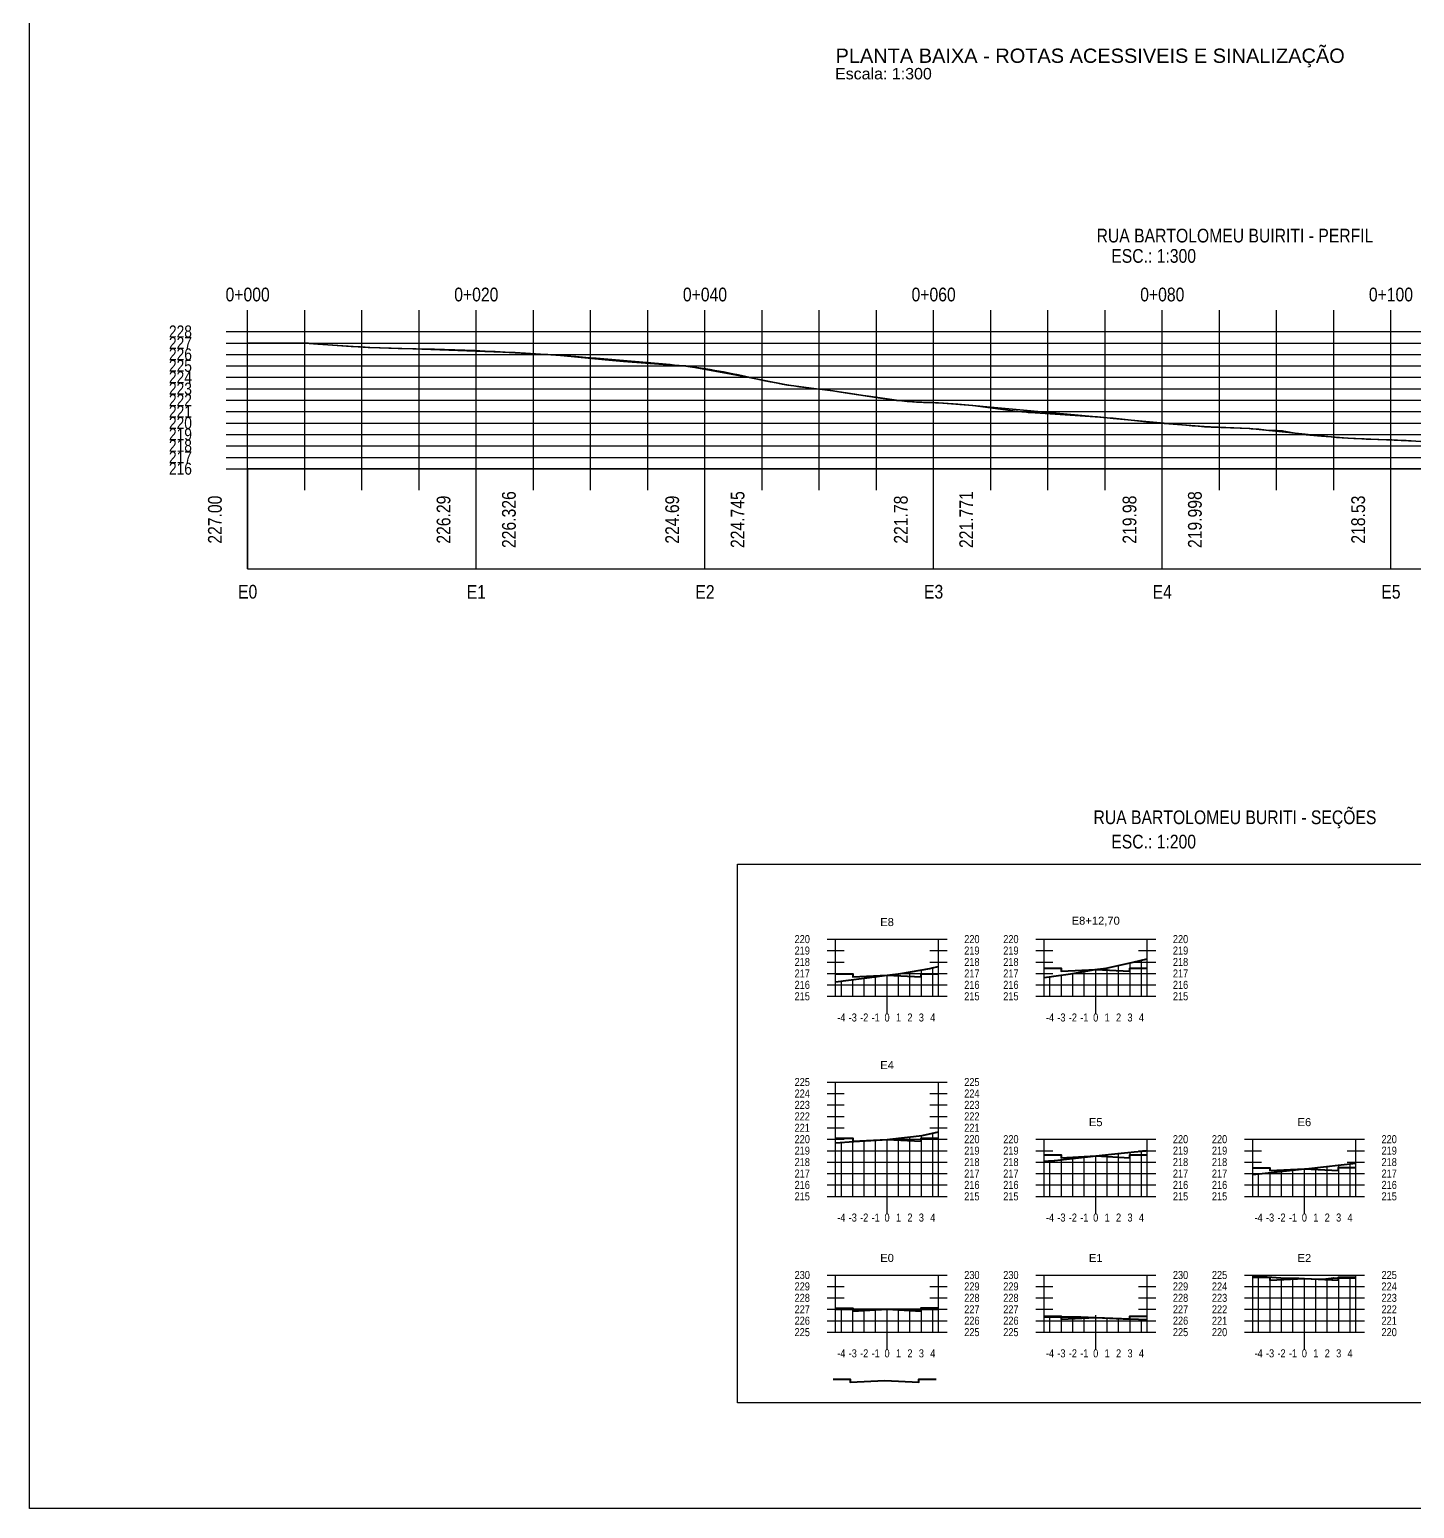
# Model space of a CAD drawing. Header units: feet. Extents: x 203667 to 205527, y 9204857 to 9205156.
# Drawn here: x 204715 to 204836.1, y 9204864 to 9204993.4 of the extents above; entities that cross this region are included whole.
import ezdxf

# ---------------------------------------------------------------- set-up
doc = ezdxf.new("R2010")
doc.units = ezdxf.units.FT
doc.header["$LTSCALE"] = 0.3
doc.header["$MEASUREMENT"] = 0
for name, color, linetype, lineweight in [('C-ROAD-PROF', 1, 'Continuous', 35), ('Cotas Acessibilidade', 5, 'Continuous', 25), ('Cotas Calçadas', 7, 'Continuous', 25)]:
    doc.layers.add(name, color=color, linetype=linetype, lineweight=lineweight)
for name, color, linetype in [('C-ROAD-PROF-GRID-MAJR', 8, 'Continuous'), ('C-ROAD-PROF-GRID-MINR', 8, 'Continuous'), ('C-ROAD-PROF-TEXT', 7, 'Continuous'), ('C-ROAD-PROF-TICK', 7, 'Continuous'), ('C-ROAD-PROF-TITL', 7, 'Continuous'), ('C-ROAD-PROF-TTLB', 5, 'Continuous'), ('C-ROAD-SCTN-GRID', 7, 'Continuous'), ('C-ROAD-SCTN-TEXT', 7, 'Continuous'), ('C-ROAD-SCTN-TICK', 7, 'Continuous'), ('C-ROAD-SCTN-TITL', 92, 'Continuous'), ('C1-HM-CURVA_MESTRA', 5, 'Continuous')]:
    doc.layers.add(name, color=color, linetype=linetype)
doc.styles.add('Roman', font='arial.ttf', dxfattribs={"height": 2})
doc.styles.add('TARCISIO', font='swissci.ttf')

msp = doc.modelspace()

# ---------------------------------------------------------------- linework, layer by layer
at = {"layer": 'C-ROAD-PROF', "color": 5, "linetype": 'Continuous', "lineweight": 35, "flags": 128}
msp.add_lwpolyline([(204734.057, 9204965.975), (204739.033, 9204965.977), (204739.062, 9204965.976), (204740.644, 9204965.849), (204741.467, 9204965.786), (204742.289, 9204965.728), (204743.111, 9204965.676), (204743.933, 9204965.63), (204744.755, 9204965.589), (204745.577, 9204965.555), (204746.4, 9204965.525), (204747.222, 9204965.502), (204750.405, 9204965.422), (204751.288, 9204965.398), (204752.171, 9204965.37), (204753.054, 9204965.34), (204753.937, 9204965.306), (204754.82, 9204965.269), (204755.703, 9204965.228), (204756.586, 9204965.184), (204757.469, 9204965.137), (204758.352, 9204965.086), (204759.235, 9204965.032), (204760.118, 9204964.975), (204761.001, 9204964.914), (204761.884, 9204964.85), (204762.767, 9204964.782), (204763.65, 9204964.712), (204764.533, 9204964.638), (204771.007, 9204964.082), (204771.397, 9204964.047), (204771.787, 9204964.008), (204772.177, 9204963.967), (204772.567, 9204963.922), (204772.957, 9204963.874), (204773.346, 9204963.822), (204773.736, 9204963.767), (204774.126, 9204963.709), (204774.516, 9204963.648), (204774.906, 9204963.583), (204775.296, 9204963.515), (204775.686, 9204963.444), (204776.076, 9204963.369), (204776.466, 9204963.291), (204776.856, 9204963.21), (204777.246, 9204963.126), (204778.771, 9204962.789), (204779.28, 9204962.679), (204779.789, 9204962.576), (204780.298, 9204962.479), (204780.808, 9204962.388), (204781.317, 9204962.302), (204781.826, 9204962.223), (204782.335, 9204962.15), (204782.844, 9204962.083), (204785.262, 9204961.779), (204785.601, 9204961.734), (204785.94, 9204961.684), (204789.42, 9204961.147), (204789.887, 9204961.078), (204790.354, 9204961.016), (204790.821, 9204960.96), (204791.288, 9204960.912), (204791.755, 9204960.869), (204792.222, 9204960.834), (204792.689, 9204960.805), (204793.157, 9204960.782), (204794.491, 9204960.728), (204794.911, 9204960.708), (204795.332, 9204960.683), (204795.752, 9204960.653), (204796.173, 9204960.617), (204809.233, 9204959.431), (204809.752, 9204959.382), (204816.124, 9204958.777), (204816.663, 9204958.729), (204817.202, 9204958.689), (204817.741, 9204958.655), (204818.281, 9204958.629), (204821.669, 9204958.489), (204821.678, 9204958.488), (204828.831, 9204957.766), (204829.192, 9204957.732), (204829.553, 9204957.704), (204829.913, 9204957.68), (204830.274, 9204957.662), (204834.326, 9204957.491), (204834.959, 9204957.462), (204835.591, 9204957.429), (204836.223, 9204957.392)], dxfattribs=at)
at = {"layer": 'C-ROAD-PROF', "color": 1, "linetype": 'Continuous', "lineweight": 35, "flags": 128}
msp.add_lwpolyline([(204734.057, 9204965.975), (204734.585, 9204965.975), (204735.873, 9204965.975), (204736.873, 9204965.975), (204736.981, 9204965.975), (204737.06, 9204965.975), (204737.173, 9204965.975), (204737.696, 9204965.975), (204738.518, 9204965.975), (204738.846, 9204965.975), (204738.981, 9204965.975), (204739.446, 9204965.938), (204740.183, 9204965.882), (204744.599, 9204965.595), (204744.722, 9204965.592), (204748.506, 9204965.461), (204756.368, 9204965.18), (204756.406, 9204965.179), (204758.497, 9204965.065), (204760.116, 9204964.975), (204760.187, 9204964.975), (204760.198, 9204964.975), (204760.24, 9204964.975), (204760.285, 9204964.975), (204760.289, 9204964.975), (204760.319, 9204964.974), (204760.584, 9204964.947), (204760.656, 9204964.941), (204760.767, 9204964.931), (204761.743, 9204964.84), (204765.342, 9204964.499), (204766.918, 9204964.354), (204770.4, 9204964.104), (204771.066, 9204964.054), (204772.075, 9204963.975), (204772.396, 9204963.965), (204773.174, 9204963.83), (204777.786, 9204962.975), (204781.053, 9204962.343), (204781.407, 9204962.291), (204783.78, 9204961.975), (204784.351, 9204961.903), (204785.232, 9204961.785), (204786.183, 9204961.654), (204786.403, 9204961.621), (204787.163, 9204961.502), (204787.895, 9204961.393), (204788.367, 9204961.32), (204790.814, 9204960.975), (204791.498, 9204960.885), (204792.347, 9204960.817), (204792.553, 9204960.809), (204793.028, 9204960.795), (204793.22, 9204960.786), (204793.967, 9204960.758), (204794.212, 9204960.746), (204794.491, 9204960.728), (204797.483, 9204960.505), (204801.411, 9204959.981), (204801.462, 9204959.975), (204801.466, 9204959.975), (204801.758, 9204959.952), (204802.173, 9204959.915), (204802.313, 9204959.906), (204802.515, 9204959.889), (204808.201, 9204959.521), (204808.405, 9204959.504), (204809.234, 9204959.428), (204809.765, 9204959.388), (204813.209, 9204959.034), (204813.474, 9204959.018), (204813.84, 9204958.975), (204818.087, 9204958.639), (204818.215, 9204958.63), (204818.34, 9204958.621), (204821.729, 9204958.489), (204821.821, 9204958.482), (204822.494, 9204958.427), (204823.369, 9204958.335), (204823.483, 9204958.327), (204824.112, 9204958.309), (204824.546, 9204958.296), (204826.278, 9204957.975), (204827.988, 9204957.828), (204828.386, 9204957.793), (204828.868, 9204957.756), (204829.309, 9204957.723), (204830.804, 9204957.629), (204831.525, 9204957.595), (204831.723, 9204957.587), (204831.877, 9204957.574), (204833.945, 9204957.517), (204834.141, 9204957.504), (204835.123, 9204957.46), (204835.394, 9204957.448), (204837.104, 9204957.33)], dxfattribs=at)
at = {"layer": 'C-ROAD-PROF', "color": 5, "linetype": 'Continuous', "lineweight": 40, "ltscale": 2}
for points in [[(204785.476, 9204910.795), (204786.976, 9204910.795), (204786.976, 9204910.536), (204789.985, 9204910.685), (204792.976, 9204910.535), (204792.976, 9204910.801), (204794.476, 9204910.801)], [(204803.726, 9204911.295), (204805.226, 9204911.295), (204805.226, 9204911.035), (204808.235, 9204911.185), (204811.226, 9204911.035), (204811.226, 9204911.3), (204812.726, 9204911.3)], [(204785.476, 9204896.425), (204786.976, 9204896.425), (204786.976, 9204896.166), (204789.985, 9204896.315), (204792.976, 9204896.166), (204792.976, 9204896.431), (204794.476, 9204896.431)], [(204803.726, 9204894.978), (204805.226, 9204894.978), (204805.226, 9204894.718), (204808.235, 9204894.867), (204811.226, 9204894.718), (204811.226, 9204894.983), (204812.726, 9204894.983)], [(204821.976, 9204893.846), (204823.476, 9204893.846), (204823.476, 9204893.586), (204826.485, 9204893.735), (204829.476, 9204893.586), (204829.476, 9204893.851), (204830.976, 9204893.851)], [(204821.976, 9204884.259), (204823.476, 9204884.259), (204823.476, 9204884), (204826.485, 9204884.149), (204829.476, 9204884), (204829.476, 9204884.265), (204830.976, 9204884.265)], [(204785.476, 9204881.568), (204786.976, 9204881.568), (204786.976, 9204881.308), (204789.985, 9204881.457), (204792.976, 9204881.308), (204792.976, 9204881.573), (204794.476, 9204881.573)], [(204803.726, 9204880.856), (204805.226, 9204880.856), (204805.226, 9204880.596), (204808.235, 9204880.745), (204811.226, 9204880.596), (204811.226, 9204880.861), (204812.726, 9204880.861)], [(204785.271, 9204875.349), (204786.771, 9204875.349), (204786.771, 9204875.089), (204789.78, 9204875.239), (204792.771, 9204875.089), (204792.771, 9204875.354), (204794.271, 9204875.354)]]:
    msp.add_lwpolyline(points, dxfattribs=at)
at = {"layer": 'C-ROAD-PROF-GRID-MAJR', "color": 8, "linetype": 'Continuous', "lineweight": -3}
for p, q in [((204734.057, 9204966.975), (204906.772, 9204966.975)), ((204734.057, 9204954.975), (204734.057, 9204966.975)), ((204734.057, 9204965.975), (204906.772, 9204965.975)), ((204754.057, 9204954.975), (204754.057, 9204966.975)), ((204774.057, 9204954.975), (204774.057, 9204966.975)), ((204794.057, 9204954.975), (204794.057, 9204966.975)), ((204814.057, 9204954.975), (204814.057, 9204966.975)), ((204834.057, 9204954.975), (204834.057, 9204966.975)), ((204734.057, 9204964.975), (204906.772, 9204964.975)), ((204734.057, 9204963.975), (204906.772, 9204963.975)), ((204734.057, 9204962.975), (204906.772, 9204962.975)), ((204734.057, 9204961.975), (204906.772, 9204961.975)), ((204734.057, 9204960.975), (204906.772, 9204960.975)), ((204734.057, 9204959.975), (204906.772, 9204959.975)), ((204734.057, 9204958.975), (204906.772, 9204958.975)), ((204734.057, 9204957.975), (204906.772, 9204957.975)), ((204734.057, 9204956.975), (204906.772, 9204956.975)), ((204734.057, 9204955.975), (204906.772, 9204955.975)), ((204734.057, 9204954.975), (204906.772, 9204954.975))]:
    msp.add_line(p, q, dxfattribs=at)
at = {"layer": 'C-ROAD-PROF-GRID-MINR', "color": 8, "linetype": 'Continuous', "lineweight": -3}
for p, q in [((204739.057, 9204954.975), (204739.057, 9204966.975)), ((204744.057, 9204954.975), (204744.057, 9204966.975)), ((204749.057, 9204954.975), (204749.057, 9204966.975)), ((204759.057, 9204954.975), (204759.057, 9204966.975)), ((204764.057, 9204954.975), (204764.057, 9204966.975)), ((204769.057, 9204954.975), (204769.057, 9204966.975)), ((204779.057, 9204954.975), (204779.057, 9204966.975)), ((204784.057, 9204954.975), (204784.057, 9204966.975)), ((204789.057, 9204954.975), (204789.057, 9204966.975)), ((204799.057, 9204954.975), (204799.057, 9204966.975)), ((204804.057, 9204954.975), (204804.057, 9204966.975)), ((204809.057, 9204954.975), (204809.057, 9204966.975)), ((204819.057, 9204954.975), (204819.057, 9204966.975)), ((204824.057, 9204954.975), (204824.057, 9204966.975)), ((204829.057, 9204954.975), (204829.057, 9204966.975))]:
    msp.add_line(p, q, dxfattribs=at)
at = {"layer": 'C-ROAD-PROF-TEXT', "color": 7, "linetype": 'Continuous', "lineweight": -3}
for p, q in [((204734.057, 9204965.1), (204734.057, 9204968.85)), ((204739.057, 9204965.1), (204739.057, 9204968.85)), ((204744.057, 9204965.1), (204744.057, 9204968.85)), ((204749.057, 9204965.1), (204749.057, 9204968.85)), ((204754.057, 9204965.1), (204754.057, 9204968.85)), ((204759.057, 9204965.1), (204759.057, 9204968.85)), ((204764.057, 9204965.1), (204764.057, 9204968.85)), ((204769.057, 9204965.1), (204769.057, 9204968.85)), ((204774.057, 9204965.1), (204774.057, 9204968.85)), ((204779.057, 9204965.1), (204779.057, 9204968.85)), ((204784.057, 9204965.1), (204784.057, 9204968.85)), ((204789.057, 9204965.1), (204789.057, 9204968.85)), ((204794.057, 9204965.1), (204794.057, 9204968.85)), ((204799.057, 9204965.1), (204799.057, 9204968.85)), ((204804.057, 9204965.1), (204804.057, 9204968.85)), ((204809.057, 9204965.1), (204809.057, 9204968.85)), ((204814.057, 9204965.1), (204814.057, 9204968.85)), ((204819.057, 9204965.1), (204819.057, 9204968.85)), ((204824.057, 9204965.1), (204824.057, 9204968.85)), ((204829.057, 9204965.1), (204829.057, 9204968.85)), ((204834.057, 9204965.1), (204834.057, 9204968.85)), ((204732.182, 9204966.975), (204735.932, 9204966.975)), ((204732.182, 9204965.975), (204735.932, 9204965.975)), ((204732.182, 9204964.975), (204735.932, 9204964.975)), ((204732.182, 9204963.975), (204735.932, 9204963.975)), ((204732.182, 9204962.975), (204735.932, 9204962.975)), ((204732.182, 9204961.975), (204735.932, 9204961.975)), ((204732.182, 9204960.975), (204735.932, 9204960.975)), ((204732.182, 9204959.975), (204735.932, 9204959.975)), ((204732.182, 9204958.975), (204735.932, 9204958.975)), ((204732.182, 9204957.975), (204735.932, 9204957.975)), ((204732.182, 9204956.975), (204735.932, 9204956.975)), ((204734.057, 9204953.1), (204734.057, 9204956.85)), ((204739.057, 9204953.1), (204739.057, 9204956.85)), ((204744.057, 9204953.1), (204744.057, 9204956.85)), ((204749.057, 9204953.1), (204749.057, 9204956.85)), ((204754.057, 9204953.1), (204754.057, 9204956.85)), ((204759.057, 9204953.1), (204759.057, 9204956.85)), ((204764.057, 9204953.1), (204764.057, 9204956.85)), ((204769.057, 9204953.1), (204769.057, 9204956.85)), ((204774.057, 9204953.1), (204774.057, 9204956.85)), ((204779.057, 9204953.1), (204779.057, 9204956.85)), ((204784.057, 9204953.1), (204784.057, 9204956.85)), ((204789.057, 9204953.1), (204789.057, 9204956.85)), ((204794.057, 9204953.1), (204794.057, 9204956.85)), ((204799.057, 9204953.1), (204799.057, 9204956.85)), ((204804.057, 9204953.1), (204804.057, 9204956.85)), ((204809.057, 9204953.1), (204809.057, 9204956.85)), ((204814.057, 9204953.1), (204814.057, 9204956.85)), ((204819.057, 9204953.1), (204819.057, 9204956.85)), ((204824.057, 9204953.1), (204824.057, 9204956.85)), ((204829.057, 9204953.1), (204829.057, 9204956.85)), ((204834.057, 9204953.1), (204834.057, 9204956.85)), ((204732.182, 9204955.975), (204735.932, 9204955.975)), ((204732.182, 9204954.975), (204735.932, 9204954.975))]:
    msp.add_line(p, q, dxfattribs=at)
at = {"layer": 'C-ROAD-PROF-TICK', "color": 7, "linetype": 'Continuous', "lineweight": -3}
for p, q in [((204734.057, 9204946.228), (204734.057, 9204954.975)), ((204754.057, 9204946.228), (204754.057, 9204954.975)), ((204774.057, 9204946.228), (204774.057, 9204954.975)), ((204794.057, 9204946.228), (204794.057, 9204954.975)), ((204814.057, 9204946.228), (204814.057, 9204954.975)), ((204834.057, 9204946.228), (204834.057, 9204954.975))]:
    msp.add_line(p, q, dxfattribs=at)
at = {"layer": 'C-ROAD-PROF-TTLB', "color": 5, "linetype": 'Continuous', "lineweight": -3}
for p, q in [((204734.057, 9204954.975), (204734.057, 9204966.975)), ((204734.057, 9204966.975), (204906.772, 9204966.975)), ((204734.057, 9204954.975), (204906.772, 9204954.975)), ((204785.485, 9204908.832), (204785.485, 9204913.832)), ((204785.485, 9204913.832), (204794.485, 9204913.832)), ((204794.485, 9204908.832), (204794.485, 9204913.832)), ((204803.735, 9204908.832), (204803.735, 9204913.832)), ((204803.735, 9204913.832), (204812.735, 9204913.832)), ((204812.735, 9204908.832), (204812.735, 9204913.832)), ((204785.485, 9204908.832), (204794.485, 9204908.832)), ((204803.735, 9204908.832), (204812.735, 9204908.832)), ((204785.485, 9204891.332), (204785.485, 9204901.332)), ((204785.485, 9204901.332), (204794.485, 9204901.332)), ((204794.485, 9204891.332), (204794.485, 9204901.332)), ((204803.735, 9204891.332), (204803.735, 9204896.332)), ((204803.735, 9204896.332), (204812.735, 9204896.332)), ((204812.735, 9204891.332), (204812.735, 9204896.332)), ((204821.985, 9204891.332), (204821.985, 9204896.332)), ((204821.985, 9204896.332), (204830.985, 9204896.332)), ((204830.985, 9204891.332), (204830.985, 9204896.332)), ((204785.485, 9204891.332), (204794.485, 9204891.332)), ((204803.735, 9204891.332), (204812.735, 9204891.332)), ((204821.985, 9204891.332), (204830.985, 9204891.332)), ((204785.485, 9204879.457), (204785.485, 9204884.457)), ((204785.485, 9204884.457), (204794.485, 9204884.457)), ((204794.485, 9204879.457), (204794.485, 9204884.457)), ((204803.735, 9204879.457), (204803.735, 9204884.457)), ((204803.735, 9204884.457), (204812.735, 9204884.457)), ((204812.735, 9204879.457), (204812.735, 9204884.457)), ((204821.985, 9204879.457), (204821.985, 9204884.457)), ((204821.985, 9204884.457), (204830.985, 9204884.457)), ((204830.985, 9204879.457), (204830.985, 9204884.457)), ((204785.485, 9204879.457), (204794.485, 9204879.457)), ((204803.735, 9204879.457), (204812.735, 9204879.457)), ((204821.985, 9204879.457), (204830.985, 9204879.457))]:
    msp.add_line(p, q, dxfattribs=at)
msp.add_3dface([(204734.057, 9204946.228), (204906.772, 9204946.228), (204906.772, 9204954.975), (204734.057, 9204954.975)], dxfattribs=at)
at = {"layer": 'C-ROAD-SCTN-GRID', "color": 251, "linetype": 'Continuous', "lineweight": -3}
for p, q in [((204810.235, 9204908.832), (204810.235, 9204911.549)), ((204811.235, 9204908.832), (204811.235, 9204911.769)), ((204811.522, 9204911.832), (204812.735, 9204911.832)), ((204812.235, 9204908.832), (204812.235, 9204911.999)), ((204785.985, 9204908.832), (204785.985, 9204910.165)), ((204786.985, 9204908.832), (204786.985, 9204910.297)), ((204787.985, 9204908.832), (204787.985, 9204910.429)), ((204788.985, 9204908.832), (204788.985, 9204910.561)), ((204789.985, 9204908.832), (204789.985, 9204910.685)), ((204790.985, 9204908.832), (204790.985, 9204910.807)), ((204791.19, 9204910.832), (204794.485, 9204910.832)), ((204791.985, 9204908.832), (204791.985, 9204910.973)), ((204792.985, 9204908.832), (204792.985, 9204911.149)), ((204793.985, 9204908.832), (204793.985, 9204911.336)), ((204804.235, 9204908.832), (204804.235, 9204910.555)), ((204805.235, 9204908.832), (204805.235, 9204910.697)), ((204806.235, 9204910.832), (204812.735, 9204910.832)), ((204806.235, 9204908.832), (204806.235, 9204910.832)), ((204807.235, 9204908.832), (204807.235, 9204911.009)), ((204808.235, 9204908.832), (204808.235, 9204911.185)), ((204809.235, 9204908.832), (204809.235, 9204911.328)), ((204785.485, 9204909.832), (204794.485, 9204909.832)), ((204803.735, 9204909.832), (204812.735, 9204909.832)), ((204785.485, 9204908.832), (204794.485, 9204908.832)), ((204803.735, 9204908.832), (204812.735, 9204908.832)), ((204785.985, 9204891.332), (204785.985, 9204896.062)), ((204786.985, 9204891.332), (204786.985, 9204896.127)), ((204787.985, 9204891.332), (204787.985, 9204896.188)), ((204788.985, 9204891.332), (204788.985, 9204896.248)), ((204789.985, 9204891.332), (204789.985, 9204896.315)), ((204790.213, 9204896.332), (204794.485, 9204896.332)), ((204790.985, 9204891.332), (204790.985, 9204896.419)), ((204791.985, 9204891.332), (204791.985, 9204896.531)), ((204792.985, 9204891.332), (204792.985, 9204896.643)), ((204793.985, 9204891.332), (204793.985, 9204896.868)), ((204785.485, 9204895.332), (204794.485, 9204895.332)), ((204806.235, 9204891.332), (204806.235, 9204894.643)), ((204807.235, 9204891.332), (204807.235, 9204894.757)), ((204808.235, 9204891.332), (204808.235, 9204894.867)), ((204809.235, 9204891.332), (204809.235, 9204894.977)), ((204810.235, 9204891.332), (204810.235, 9204895.088)), ((204811.235, 9204891.332), (204811.235, 9204895.197)), ((204812.235, 9204891.332), (204812.235, 9204895.296)), ((204812.629, 9204895.332), (204812.735, 9204895.332)), ((204785.485, 9204894.332), (204794.485, 9204894.332)), ((204785.485, 9204893.332), (204794.485, 9204893.332)), ((204803.735, 9204894.332), (204812.735, 9204894.332)), ((204803.735, 9204893.332), (204812.735, 9204893.332)), ((204804.235, 9204891.332), (204804.235, 9204894.442)), ((204805.235, 9204891.332), (204805.235, 9204894.528)), ((204822.788, 9204893.332), (204830.985, 9204893.332)), ((204823.485, 9204891.332), (204823.485, 9204893.408)), ((204824.485, 9204891.332), (204824.485, 9204893.517)), ((204825.485, 9204891.332), (204825.485, 9204893.626)), ((204826.485, 9204891.332), (204826.485, 9204893.735)), ((204827.485, 9204891.332), (204827.485, 9204893.845)), ((204828.485, 9204891.332), (204828.485, 9204893.956)), ((204829.485, 9204891.332), (204829.485, 9204894.066)), ((204830.485, 9204891.332), (204830.485, 9204894.176)), ((204785.485, 9204892.332), (204794.485, 9204892.332)), ((204803.735, 9204892.332), (204812.735, 9204892.332)), ((204821.985, 9204892.332), (204830.985, 9204892.332)), ((204822.485, 9204891.332), (204822.485, 9204893.299)), ((204785.485, 9204891.332), (204794.485, 9204891.332)), ((204803.735, 9204891.332), (204812.735, 9204891.332)), ((204821.985, 9204891.332), (204830.985, 9204891.332)), ((204822.485, 9204879.457), (204822.485, 9204884.346)), ((204823.485, 9204879.457), (204823.485, 9204884.279)), ((204821.985, 9204883.457), (204830.985, 9204883.457)), ((204824.485, 9204879.457), (204824.485, 9204884.214)), ((204825.485, 9204879.457), (204825.485, 9204884.187)), ((204826.485, 9204879.457), (204826.485, 9204884.149)), ((204827.485, 9204879.457), (204827.485, 9204884.1)), ((204828.485, 9204879.457), (204828.485, 9204884.129)), ((204829.485, 9204879.457), (204829.485, 9204884.19)), ((204830.485, 9204879.457), (204830.485, 9204884.205)), ((204821.985, 9204882.457), (204830.985, 9204882.457)), ((204785.485, 9204880.457), (204794.485, 9204880.457)), ((204785.985, 9204879.457), (204785.985, 9204881.457)), ((204786.983, 9204881.457), (204794.485, 9204881.457)), ((204786.985, 9204879.457), (204786.985, 9204881.457)), ((204787.985, 9204879.457), (204787.985, 9204881.457)), ((204788.985, 9204879.457), (204788.985, 9204881.457)), ((204789.985, 9204879.457), (204789.985, 9204881.457)), ((204790.985, 9204879.457), (204790.985, 9204881.457)), ((204791.985, 9204879.457), (204791.985, 9204881.457)), ((204792.985, 9204879.457), (204792.985, 9204881.457)), ((204793.985, 9204879.457), (204793.985, 9204881.457)), ((204803.735, 9204880.457), (204812.735, 9204880.457)), ((204804.235, 9204879.457), (204804.235, 9204880.808)), ((204805.235, 9204879.457), (204805.235, 9204880.812)), ((204806.235, 9204879.457), (204806.235, 9204880.806)), ((204807.235, 9204879.457), (204807.235, 9204880.787)), ((204808.235, 9204879.457), (204808.235, 9204880.745)), ((204809.235, 9204879.457), (204809.235, 9204880.704)), ((204810.235, 9204879.457), (204810.235, 9204880.663)), ((204811.235, 9204879.457), (204811.235, 9204880.621)), ((204812.235, 9204879.457), (204812.235, 9204880.58)), ((204821.985, 9204881.457), (204830.985, 9204881.457)), ((204821.985, 9204880.457), (204830.985, 9204880.457)), ((204785.485, 9204879.457), (204794.485, 9204879.457)), ((204803.735, 9204879.457), (204812.735, 9204879.457)), ((204821.985, 9204879.457), (204830.985, 9204879.457))]:
    msp.add_line(p, q, dxfattribs=at)
at = {"layer": 'C-ROAD-SCTN-TICK', "color": 7, "linetype": 'Continuous', "lineweight": -3}
for p, q in [((204784.735, 9204913.832), (204786.235, 9204913.832)), ((204784.735, 9204912.832), (204786.235, 9204912.832)), ((204793.735, 9204913.832), (204795.235, 9204913.832)), ((204793.735, 9204912.832), (204795.235, 9204912.832)), ((204802.985, 9204913.832), (204804.485, 9204913.832)), ((204802.985, 9204912.832), (204804.485, 9204912.832)), ((204811.985, 9204913.832), (204813.485, 9204913.832)), ((204811.985, 9204912.832), (204813.485, 9204912.832)), ((204784.735, 9204911.832), (204786.235, 9204911.832)), ((204793.735, 9204911.832), (204795.235, 9204911.832)), ((204802.985, 9204911.832), (204804.485, 9204911.832)), ((204811.985, 9204911.832), (204813.485, 9204911.832)), ((204784.735, 9204910.832), (204786.235, 9204910.832)), ((204789.985, 9204907.332), (204789.985, 9204910.332)), ((204793.735, 9204910.832), (204795.235, 9204910.832)), ((204802.985, 9204910.832), (204804.485, 9204910.832)), ((204808.235, 9204907.332), (204808.235, 9204910.332)), ((204811.985, 9204910.832), (204813.485, 9204910.832)), ((204784.735, 9204909.832), (204786.235, 9204909.832)), ((204793.735, 9204909.832), (204795.235, 9204909.832)), ((204802.985, 9204909.832), (204804.485, 9204909.832)), ((204811.985, 9204909.832), (204813.485, 9204909.832)), ((204784.735, 9204908.832), (204786.235, 9204908.832)), ((204793.735, 9204908.832), (204795.235, 9204908.832)), ((204802.985, 9204908.832), (204804.485, 9204908.832)), ((204811.985, 9204908.832), (204813.485, 9204908.832)), ((204784.735, 9204901.332), (204786.235, 9204901.332)), ((204793.735, 9204901.332), (204795.235, 9204901.332)), ((204784.735, 9204900.332), (204786.235, 9204900.332)), ((204793.735, 9204900.332), (204795.235, 9204900.332)), ((204784.735, 9204899.332), (204786.235, 9204899.332)), ((204793.735, 9204899.332), (204795.235, 9204899.332)), ((204784.735, 9204898.332), (204786.235, 9204898.332)), ((204784.735, 9204897.332), (204786.235, 9204897.332)), ((204793.735, 9204898.332), (204795.235, 9204898.332)), ((204793.735, 9204897.332), (204795.235, 9204897.332)), ((204784.735, 9204896.332), (204786.235, 9204896.332)), ((204793.735, 9204896.332), (204795.235, 9204896.332)), ((204802.985, 9204896.332), (204804.485, 9204896.332)), ((204811.985, 9204896.332), (204813.485, 9204896.332)), ((204821.235, 9204896.332), (204822.735, 9204896.332)), ((204830.235, 9204896.332), (204831.735, 9204896.332)), ((204784.735, 9204895.332), (204786.235, 9204895.332)), ((204793.735, 9204895.332), (204795.235, 9204895.332)), ((204802.985, 9204895.332), (204804.485, 9204895.332)), ((204811.985, 9204895.332), (204813.485, 9204895.332)), ((204821.235, 9204895.332), (204822.735, 9204895.332)), ((204830.235, 9204895.332), (204831.735, 9204895.332)), ((204784.735, 9204894.332), (204786.235, 9204894.332)), ((204784.735, 9204893.332), (204786.235, 9204893.332)), ((204793.735, 9204894.332), (204795.235, 9204894.332)), ((204793.735, 9204893.332), (204795.235, 9204893.332)), ((204802.985, 9204894.332), (204804.485, 9204894.332)), ((204802.985, 9204893.332), (204804.485, 9204893.332)), ((204811.985, 9204894.332), (204813.485, 9204894.332)), ((204811.985, 9204893.332), (204813.485, 9204893.332)), ((204821.235, 9204894.332), (204822.735, 9204894.332)), ((204821.235, 9204893.332), (204822.735, 9204893.332)), ((204830.235, 9204894.332), (204831.735, 9204894.332)), ((204830.235, 9204893.332), (204831.735, 9204893.332)), ((204784.735, 9204892.332), (204786.235, 9204892.332)), ((204789.985, 9204889.832), (204789.985, 9204892.832)), ((204793.735, 9204892.332), (204795.235, 9204892.332)), ((204802.985, 9204892.332), (204804.485, 9204892.332)), ((204808.235, 9204889.832), (204808.235, 9204892.832)), ((204811.985, 9204892.332), (204813.485, 9204892.332)), ((204821.235, 9204892.332), (204822.735, 9204892.332)), ((204826.485, 9204889.832), (204826.485, 9204892.832)), ((204830.235, 9204892.332), (204831.735, 9204892.332)), ((204784.735, 9204891.332), (204786.235, 9204891.332)), ((204793.735, 9204891.332), (204795.235, 9204891.332)), ((204802.985, 9204891.332), (204804.485, 9204891.332)), ((204811.985, 9204891.332), (204813.485, 9204891.332)), ((204821.235, 9204891.332), (204822.735, 9204891.332)), ((204830.235, 9204891.332), (204831.735, 9204891.332)), ((204784.735, 9204884.457), (204786.235, 9204884.457)), ((204793.735, 9204884.457), (204795.235, 9204884.457)), ((204802.985, 9204884.457), (204804.485, 9204884.457)), ((204811.985, 9204884.457), (204813.485, 9204884.457)), ((204821.235, 9204884.457), (204822.735, 9204884.457)), ((204830.235, 9204884.457), (204831.735, 9204884.457)), ((204784.735, 9204883.457), (204786.235, 9204883.457)), ((204793.735, 9204883.457), (204795.235, 9204883.457)), ((204802.985, 9204883.457), (204804.485, 9204883.457)), ((204811.985, 9204883.457), (204813.485, 9204883.457)), ((204821.235, 9204883.457), (204822.735, 9204883.457)), ((204830.235, 9204883.457), (204831.735, 9204883.457)), ((204784.735, 9204882.457), (204786.235, 9204882.457)), ((204793.735, 9204882.457), (204795.235, 9204882.457)), ((204802.985, 9204882.457), (204804.485, 9204882.457)), ((204811.985, 9204882.457), (204813.485, 9204882.457)), ((204821.235, 9204882.457), (204822.735, 9204882.457)), ((204830.235, 9204882.457), (204831.735, 9204882.457)), ((204784.735, 9204881.457), (204786.235, 9204881.457)), ((204784.735, 9204880.457), (204786.235, 9204880.457)), ((204789.985, 9204877.957), (204789.985, 9204880.957)), ((204793.735, 9204881.457), (204795.235, 9204881.457)), ((204793.735, 9204880.457), (204795.235, 9204880.457)), ((204802.985, 9204881.457), (204804.485, 9204881.457)), ((204802.985, 9204880.457), (204804.485, 9204880.457)), ((204808.235, 9204877.957), (204808.235, 9204880.957)), ((204811.985, 9204881.457), (204813.485, 9204881.457)), ((204811.985, 9204880.457), (204813.485, 9204880.457)), ((204821.235, 9204881.457), (204822.735, 9204881.457)), ((204821.235, 9204880.457), (204822.735, 9204880.457)), ((204826.485, 9204877.957), (204826.485, 9204880.957)), ((204830.235, 9204881.457), (204831.735, 9204881.457)), ((204830.235, 9204880.457), (204831.735, 9204880.457)), ((204784.735, 9204879.457), (204786.235, 9204879.457)), ((204793.735, 9204879.457), (204795.235, 9204879.457)), ((204802.985, 9204879.457), (204804.485, 9204879.457)), ((204811.985, 9204879.457), (204813.485, 9204879.457)), ((204821.235, 9204879.457), (204822.735, 9204879.457)), ((204830.235, 9204879.457), (204831.735, 9204879.457))]:
    msp.add_line(p, q, dxfattribs=at)
at = {"layer": 'C1-HM-CURVA_MESTRA', "color": 1, "linetype": 'Continuous', "lineweight": 40}
for points in [[(204785.485, 9204910.099), (204789.115, 9204910.578), (204789.985, 9204910.685), (204791.19, 9204910.832), (204793.728, 9204911.28), (204793.917, 9204911.32), (204794.485, 9204911.455)], [(204803.735, 9204910.477), (204804.566, 9204910.606), (204806.235, 9204910.832), (204808.191, 9204911.178), (204808.235, 9204911.185), (204808.434, 9204911.213), (204809.15, 9204911.309), (204811.522, 9204911.832), (204812.735, 9204912.116)], [(204785.485, 9204896.03), (204787.081, 9204896.133), (204789.562, 9204896.283), (204789.985, 9204896.315), (204790.213, 9204896.332), (204793.052, 9204896.65), (204794.485, 9204896.984)], [(204803.735, 9204894.411), (204804.064, 9204894.429), (204804.109, 9204894.432), (204804.157, 9204894.435), (204804.399, 9204894.456), (204804.594, 9204894.475), (204804.664, 9204894.482), (204805.143, 9204894.518), (204807.775, 9204894.819), (204808.235, 9204894.867), (204808.522, 9204894.898), (204810.158, 9204895.079), (204811.031, 9204895.176), (204811.589, 9204895.232), (204812.279, 9204895.3), (204812.343, 9204895.306), (204812.39, 9204895.31), (204812.629, 9204895.332), (204812.735, 9204895.344)], [(204821.985, 9204893.243), (204822.788, 9204893.332), (204826.485, 9204893.735), (204826.861, 9204893.777), (204830.985, 9204894.231)], [(204821.985, 9204884.416), (204822.249, 9204884.394), (204822.447, 9204884.349), (204824.418, 9204884.216), (204826, 9204884.173), (204826.485, 9204884.149), (204827.76, 9204884.086), (204828.364, 9204884.114), (204828.602, 9204884.143), (204828.864, 9204884.183), (204828.941, 9204884.192), (204829.024, 9204884.199), (204829.387, 9204884.189), (204830.985, 9204884.213)], [(204785.485, 9204881.457), (204785.911, 9204881.457), (204786.035, 9204881.457), (204786.119, 9204881.457), (204786.335, 9204881.457), (204786.342, 9204881.457), (204786.348, 9204881.457), (204786.983, 9204881.457), (204788.102, 9204881.457), (204789.168, 9204881.457), (204789.985, 9204881.457), (204790.739, 9204881.457), (204791.635, 9204881.457), (204794.485, 9204881.457)], [(204803.735, 9204880.805), (204805.214, 9204880.813), (204805.228, 9204880.812), (204806.059, 9204880.807), (204806.905, 9204880.8), (204806.941, 9204880.799), (204808.235, 9204880.745), (204812.735, 9204880.56)]]:
    msp.add_lwpolyline(points, dxfattribs=at)
at = {"layer": 'Cotas Acessibilidade'}
msp.add_lwpolyline([(204776.895, 9204920.382), (204856.198, 9204920.382), (204856.198, 9204873.271), (204776.895, 9204873.271)], close=True, dxfattribs=at)
at = {"layer": 'Cotas Calçadas'}
msp.add_lwpolyline([(204714.983, 9205124.007), (204921.399, 9205124.007), (204921.399, 9204864.042), (204714.983, 9204864.042)], close=True, dxfattribs=at)

# ---------------------------------------------------------------- texts
at = {"linetype": 'Continuous', "style": 'Roman'}
for s, height, p in [('PLANTA BAIXA - ROTAS ACESSIVEIS E SINALIZAÇÃO', 1.25, (204785.48, 9204990.477)), ('Escala: 1:300', 1, (204785.434, 9204989.032))]:
    msp.add_text(s, height=height, dxfattribs=at).set_placement(p)
at = {"layer": 'C-ROAD-PROF-TEXT', "color": 7, "linetype": 'Continuous', "lineweight": -3, "char_height": 1.2, "attachment_point": 8, "line_spacing_factor": 1.2, "style": 'TARCISIO'}
for s, insert in [('0+000', (204734.057, 9204969.6)), ('0+020', (204754.057, 9204969.6)), ('0+040', (204774.057, 9204969.6)), ('0+060', (204794.057, 9204969.6)), ('0+080', (204814.057, 9204969.6)), ('0+100', (204834.057, 9204969.6)), ('E0', (204734.057, 9204943.603)), ('E1', (204754.057, 9204943.603)), ('E2', (204774.057, 9204943.603)), ('E3', (204794.057, 9204943.603)), ('E4', (204814.057, 9204943.603)), ('E5', (204834.057, 9204943.603))]:
    msp.add_mtext(s, dxfattribs=dict(at, insert=insert))
at = {"layer": 'C-ROAD-PROF-TEXT', "color": 7, "linetype": 'Continuous', "lineweight": -3, "char_height": 1.05, "attachment_point": 6, "style": 'TARCISIO'}
for s, insert in [('228', (204729.182, 9204966.975)), ('227', (204729.182, 9204965.975)), ('226', (204729.182, 9204964.975)), ('225', (204729.182, 9204963.975)), ('224', (204729.182, 9204962.975)), ('223', (204729.182, 9204961.975)), ('222', (204729.182, 9204960.975)), ('221', (204729.182, 9204959.975)), ('220', (204729.182, 9204958.975)), ('219', (204729.182, 9204957.975)), ('218', (204729.182, 9204956.975)), ('217', (204729.182, 9204955.975)), ('216', (204729.182, 9204954.975))]:
    msp.add_mtext(s, dxfattribs=dict(at, insert=insert))
at = {"layer": 'C-ROAD-PROF-TEXT', "color": 5, "linetype": 'Continuous', "lineweight": -3, "char_height": 1.2, "attachment_point": 2, "rotation": 90, "style": 'TARCISIO'}
for s, insert in [('226.326', (204756.307, 9204950.525)), ('224.745', (204776.307, 9204950.525)), ('221.771', (204796.307, 9204950.525)), ('219.998', (204816.307, 9204950.525))]:
    msp.add_mtext(s, dxfattribs=dict(at, insert=insert))
at = {"layer": 'C-ROAD-PROF-TEXT', "color": 1, "linetype": 'Continuous', "lineweight": -3, "char_height": 1.2, "attachment_point": 8, "rotation": 90, "style": 'TARCISIO'}
for s, insert in [('227.00', (204731.807, 9204950.525)), ('226.29', (204751.807, 9204950.525)), ('224.69', (204771.807, 9204950.525)), ('221.78', (204791.807, 9204950.525)), ('219.98', (204811.807, 9204950.525)), ('218.53', (204831.807, 9204950.525))]:
    msp.add_mtext(s, dxfattribs=dict(at, insert=insert))
at = {"layer": 'C-ROAD-PROF-TITL', "color": 7, "linetype": 'Continuous', "lineweight": -3, "char_height": 1.2, "attachment_point": 8, "line_spacing_factor": 1.2, "style": 'TARCISIO'}
for s, insert in [('RUA BARTOLOMEU BUIRITI - PERFIL', (204820.414, 9204974.751)), ('ESC.: 1:300', (204813.302, 9204972.975)), ('RUA BARTOLOMEU BURITI - SEÇÕES', (204820.414, 9204923.523)), ('ESC.: 1:200', (204813.302, 9204921.747))]:
    msp.add_mtext(s, dxfattribs=dict(at, insert=insert))
at = {"layer": 'C-ROAD-SCTN-TEXT', "color": 7, "linetype": 'Continuous', "lineweight": -3, "char_height": 0.7, "style": 'TARCISIO'}
for s, insert, attachment_point in [('220', (204783.235, 9204913.832), 6), ('220', (204796.735, 9204913.832), 4), ('220', (204801.485, 9204913.832), 6), ('220', (204814.985, 9204913.832), 4), ('219', (204783.235, 9204912.832), 6), ('219', (204796.735, 9204912.832), 4), ('219', (204801.485, 9204912.832), 6), ('219', (204814.985, 9204912.832), 4), ('218', (204783.235, 9204911.832), 6), ('218', (204796.735, 9204911.832), 4), ('218', (204801.485, 9204911.832), 6), ('218', (204814.985, 9204911.832), 4), ('217', (204783.235, 9204910.832), 6), ('216', (204783.235, 9204909.832), 6), ('217', (204796.735, 9204910.832), 4), ('216', (204796.735, 9204909.832), 4), ('217', (204801.485, 9204910.832), 6), ('216', (204801.485, 9204909.832), 6), ('217', (204814.985, 9204910.832), 4), ('216', (204814.985, 9204909.832), 4), ('215', (204783.235, 9204908.832), 6), ('215', (204796.735, 9204908.832), 4), ('215', (204801.485, 9204908.832), 6), ('215', (204814.985, 9204908.832), 4), ('-4', (204785.985, 9204907.332), 2), ('-3', (204786.985, 9204907.332), 2), ('-2', (204787.985, 9204907.332), 2), ('-1', (204788.985, 9204907.332), 2), ('0', (204789.985, 9204907.332), 2), ('0', (204789.985, 9204907.332), 2), ('1', (204790.985, 9204907.332), 2), ('2', (204791.985, 9204907.332), 2), ('3', (204792.985, 9204907.332), 2), ('4', (204793.985, 9204907.332), 2), ('-4', (204804.235, 9204907.332), 2), ('-3', (204805.235, 9204907.332), 2), ('-2', (204806.235, 9204907.332), 2), ('-1', (204807.235, 9204907.332), 2), ('0', (204808.235, 9204907.332), 2), ('0', (204808.235, 9204907.332), 2), ('1', (204809.235, 9204907.332), 2), ('2', (204810.235, 9204907.332), 2), ('3', (204811.235, 9204907.332), 2), ('4', (204812.235, 9204907.332), 2), ('225', (204783.235, 9204901.332), 6), ('225', (204796.735, 9204901.332), 4), ('224', (204783.235, 9204900.332), 6), ('224', (204796.735, 9204900.332), 4), ('223', (204783.235, 9204899.332), 6), ('222', (204783.235, 9204898.332), 6), ('223', (204796.735, 9204899.332), 4), ('222', (204796.735, 9204898.332), 4), ('221', (204783.235, 9204897.332), 6), ('221', (204796.735, 9204897.332), 4), ('220', (204783.235, 9204896.332), 6), ('220', (204796.735, 9204896.332), 4), ('220', (204801.485, 9204896.332), 6), ('220', (204814.985, 9204896.332), 4), ('220', (204819.735, 9204896.332), 6), ('220', (204833.235, 9204896.332), 4), ('219', (204783.235, 9204895.332), 6), ('218', (204783.235, 9204894.332), 6), ('219', (204796.735, 9204895.332), 4), ('218', (204796.735, 9204894.332), 4), ('219', (204801.485, 9204895.332), 6), ('218', (204801.485, 9204894.332), 6), ('219', (204814.985, 9204895.332), 4), ('218', (204814.985, 9204894.332), 4), ('219', (204819.735, 9204895.332), 6), ('218', (204819.735, 9204894.332), 6), ('219', (204833.235, 9204895.332), 4), ('218', (204833.235, 9204894.332), 4), ('217', (204783.235, 9204893.332), 6), ('217', (204796.735, 9204893.332), 4), ('217', (204801.485, 9204893.332), 6), ('217', (204814.985, 9204893.332), 4), ('217', (204819.735, 9204893.332), 6), ('217', (204833.235, 9204893.332), 4), ('216', (204783.235, 9204892.332), 6), ('216', (204796.735, 9204892.332), 4), ('216', (204801.485, 9204892.332), 6), ('216', (204814.985, 9204892.332), 4), ('216', (204819.735, 9204892.332), 6), ('216', (204833.235, 9204892.332), 4), ('215', (204783.235, 9204891.332), 6), ('215', (204796.735, 9204891.332), 4), ('215', (204801.485, 9204891.332), 6), ('215', (204814.985, 9204891.332), 4), ('215', (204819.735, 9204891.332), 6), ('215', (204833.235, 9204891.332), 4), ('-4', (204785.985, 9204889.832), 2), ('-3', (204786.985, 9204889.832), 2), ('-2', (204787.985, 9204889.832), 2), ('-1', (204788.985, 9204889.832), 2), ('0', (204789.985, 9204889.832), 2), ('0', (204789.985, 9204889.832), 2), ('1', (204790.985, 9204889.832), 2), ('2', (204791.985, 9204889.832), 2), ('3', (204792.985, 9204889.832), 2), ('4', (204793.985, 9204889.832), 2), ('-4', (204804.235, 9204889.832), 2), ('-3', (204805.235, 9204889.832), 2), ('-2', (204806.235, 9204889.832), 2), ('-1', (204807.235, 9204889.832), 2), ('0', (204808.235, 9204889.832), 2), ('0', (204808.235, 9204889.832), 2), ('1', (204809.235, 9204889.832), 2), ('2', (204810.235, 9204889.832), 2), ('3', (204811.235, 9204889.832), 2), ('4', (204812.235, 9204889.832), 2), ('-4', (204822.485, 9204889.832), 2), ('-3', (204823.485, 9204889.832), 2), ('-2', (204824.485, 9204889.832), 2), ('-1', (204825.485, 9204889.832), 2), ('0', (204826.485, 9204889.832), 2), ('0', (204826.485, 9204889.832), 2), ('1', (204827.485, 9204889.832), 2), ('2', (204828.485, 9204889.832), 2), ('3', (204829.485, 9204889.832), 2), ('4', (204830.485, 9204889.832), 2), ('230', (204783.235, 9204884.457), 6), ('230', (204796.735, 9204884.457), 4), ('230', (204801.485, 9204884.457), 6), ('230', (204814.985, 9204884.457), 4), ('225', (204819.735, 9204884.457), 6), ('225', (204833.235, 9204884.457), 4), ('229', (204783.235, 9204883.457), 6), ('229', (204796.735, 9204883.457), 4), ('229', (204801.485, 9204883.457), 6), ('229', (204814.985, 9204883.457), 4), ('224', (204819.735, 9204883.457), 6), ('224', (204833.235, 9204883.457), 4), ('228', (204783.235, 9204882.457), 6), ('227', (204783.235, 9204881.457), 6), ('228', (204796.735, 9204882.457), 4), ('227', (204796.735, 9204881.457), 4), ('228', (204801.485, 9204882.457), 6), ('227', (204801.485, 9204881.457), 6), ('228', (204814.985, 9204882.457), 4), ('227', (204814.985, 9204881.457), 4), ('223', (204819.735, 9204882.457), 6), ('222', (204819.735, 9204881.457), 6), ('223', (204833.235, 9204882.457), 4), ('222', (204833.235, 9204881.457), 4), ('226', (204783.235, 9204880.457), 6), ('226', (204796.735, 9204880.457), 4), ('226', (204801.485, 9204880.457), 6), ('226', (204814.985, 9204880.457), 4), ('221', (204819.735, 9204880.457), 6), ('221', (204833.235, 9204880.457), 4), ('225', (204783.235, 9204879.457), 6), ('225', (204796.735, 9204879.457), 4), ('225', (204801.485, 9204879.457), 6), ('225', (204814.985, 9204879.457), 4), ('220', (204819.735, 9204879.457), 6), ('220', (204833.235, 9204879.457), 4), ('-4', (204785.985, 9204877.957), 2), ('-3', (204786.985, 9204877.957), 2), ('-2', (204787.985, 9204877.957), 2), ('-1', (204788.985, 9204877.957), 2), ('0', (204789.985, 9204877.957), 2), ('0', (204789.985, 9204877.957), 2), ('1', (204790.985, 9204877.957), 2), ('2', (204791.985, 9204877.957), 2), ('3', (204792.985, 9204877.957), 2), ('4', (204793.985, 9204877.957), 2), ('-4', (204804.235, 9204877.957), 2), ('-3', (204805.235, 9204877.957), 2), ('-2', (204806.235, 9204877.957), 2), ('-1', (204807.235, 9204877.957), 2), ('0', (204808.235, 9204877.957), 2), ('0', (204808.235, 9204877.957), 2), ('1', (204809.235, 9204877.957), 2), ('2', (204810.235, 9204877.957), 2), ('3', (204811.235, 9204877.957), 2), ('4', (204812.235, 9204877.957), 2), ('-4', (204822.485, 9204877.957), 2), ('-3', (204823.485, 9204877.957), 2), ('-2', (204824.485, 9204877.957), 2), ('-1', (204825.485, 9204877.957), 2), ('0', (204826.485, 9204877.957), 2), ('0', (204826.485, 9204877.957), 2), ('1', (204827.485, 9204877.957), 2), ('2', (204828.485, 9204877.957), 2), ('3', (204829.485, 9204877.957), 2), ('4', (204830.485, 9204877.957), 2)]:
    msp.add_mtext(s, dxfattribs=dict(at, insert=insert, attachment_point=attachment_point))
at = {"layer": 'C-ROAD-SCTN-TITL', "color": 92, "linetype": 'Continuous', "lineweight": -3, "char_height": 0.7, "attachment_point": 8, "style": 'TARCISIO'}
for s, insert in [('{\\fArial|b0|i0|c0|p2;E8}', (204789.985, 9204914.968)), ('{\\fArial|b0|i0|c0|p34;E8+12,70}', (204808.235, 9204914.968)), ('{\\fArial|b0|i0|c0|p2;E4}', (204789.985, 9204902.468)), ('{\\fArial|b0|i0|c0|p2;E5}', (204808.235, 9204897.468)), ('{\\fArial|b0|i0|c0|p2;E6}', (204826.485, 9204897.468)), ('{\\fArial|b0|i0|c0|p2;E0}', (204789.985, 9204885.593)), ('{\\fArial|b0|i0|c0|p2;E1}', (204808.235, 9204885.593)), ('{\\fArial|b0|i0|c0|p2;E2}', (204826.485, 9204885.593))]:
    msp.add_mtext(s, dxfattribs=dict(at, insert=insert))

doc.saveas('drawing.dxf')
